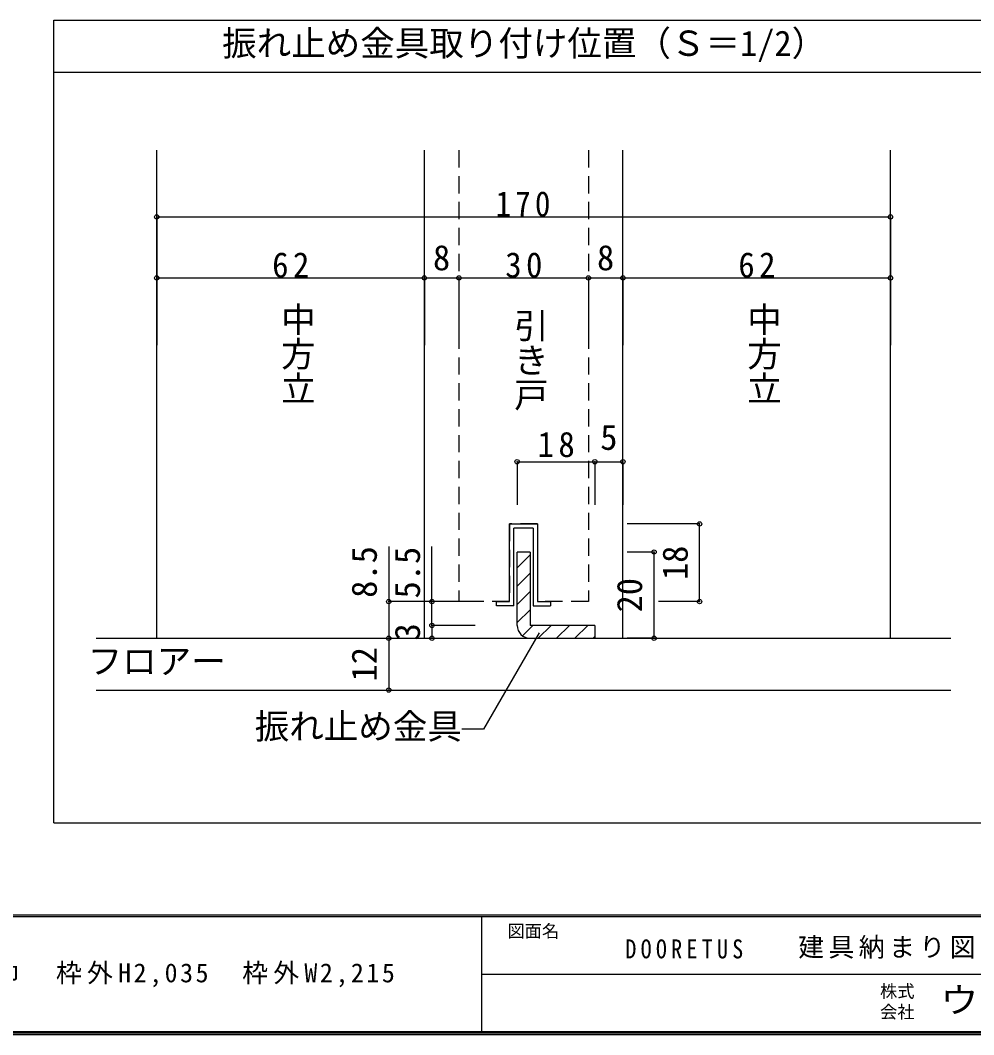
# Model space of a CAD drawing. Units: millimetres on the paper, enlarged 5 times, with parts at other scales. Extents: x -973 to 977, y -718 to 696.
# Drawn here: x -265 to 287, y -701 to -113 of the extents above; entities that cross this region are included whole.
import ezdxf
from ezdxf.enums import TextEntityAlignment as Align

# ---------------------------------------------------------------- set-up
doc = ezdxf.new("R2010")
doc.units = ezdxf.units.MM
doc.header["$LTSCALE"] = 5
doc.header["$PDMODE"] = 32
doc.header["$PDSIZE"] = 2.5
doc.linetypes.add('DASHED2', pattern=[3, 2, -1])
for name, color, linetype in [('0-A_文字', 7, 'Continuous'), ('1-3_仕上げ', 2, 'Continuous'), ('1-4_枠', 3, 'Continuous'), ('1-6_扉', 7, 'DASHED2'), ('1-7_金物', 7, 'Continuous'), ('1-A_文字', 7, 'Continuous'), ('1-B_寸法', 7, 'Continuous'), ('1-C_ハッチ', 4, 'Continuous'), ('F-0_補助線', 7, 'Continuous'), ('F-1_枠', 6, 'Continuous'), ('F-A_文字', 7, 'Continuous')]:
    doc.layers.add(name, color=color, linetype=linetype)
doc.styles.add('@ＭＳ ゴシック', font='')
doc.styles.add('ＭＳ ゴシック', font='')
doc.styles.get('@ＭＳ ゴシック').set_extended_font_data('@MS Gothic')
doc.styles.get('ＭＳ ゴシック').set_extended_font_data('MS Gothic')

msp = doc.modelspace()

# ---------------------------------------------------------------- linework, layer by layer
at = {"layer": '0-A_文字', "color": 3}
for p, q in [((-246.091, -113.141), (298.909, -113.141)), ((-246.091, -578.141), (-246.091, -113.141)), ((-246.091, -143.141), (298.909, -143.141)), ((-246.091, -578.141), (298.909, -578.141))]:
    msp.add_line(p, q, dxfattribs=at)
at = {"layer": '1-3_仕上げ'}
for p, q in [((-221.461, -471.182), (273.539, -471.182)), ((-221.461, -501.182), (273.539, -501.182))]:
    msp.add_line(p, q, dxfattribs=at)
at = {"layer": '1-4_枠'}
for p, q in [((-186.461, -471.182), (-186.461, -188.406)), ((-31.461, -471.182), (-31.461, -188.406)), ((83.539, -471.182), (83.539, -188.406)), ((238.539, -471.182), (238.539, -188.406))]:
    msp.add_line(p, q, dxfattribs=at)
at = {"layer": '1-6_扉'}
for p, q in [((-11.461, -188.406), (-11.461, -449.932)), ((63.539, -188.406), (63.539, -449.932)), ((34.164, -404.932), (34.164, -449.932)), ((17.914, -449.932), (-11.461, -449.932)), ((63.539, -449.932), (34.164, -449.932))]:
    msp.add_line(p, q, dxfattribs=at)
msp.add_lwpolyline([(34.164, -404.932), (17.914, -404.932), (17.914, -449.932)], dxfattribs=at)
at = {"layer": '1-7_金物'}
for p, q in [((17.914, -404.932), (34.164, -404.932)), ((34.164, -404.932), (34.164, -449.932)), ((31.664, -407.432), (20.414, -407.432)), ((20.414, -452.432), (20.414, -407.432)), ((31.664, -407.432), (31.664, -452.432)), ((20.414, -452.432), (10.414, -452.432)), ((31.664, -452.432), (41.664, -452.432))]:
    msp.add_line(p, q, dxfattribs=at)
at = {"layer": '1-7_金物', "color": 3}
for p, q in [((22.289, -463.682), (22.289, -421.182)), ((29.789, -421.182), (22.289, -421.182)), ((29.789, -421.182), (29.789, -463.682)), ((67.289, -463.682), (29.789, -463.682)), ((67.289, -463.682), (67.289, -471.182)), ((29.789, -471.182), (67.289, -471.182))]:
    msp.add_line(p, q, dxfattribs=at)
at = {"layer": '1-7_金物'}
for points in [[(10.414, -452.432), (10.414, -449.932), (17.914, -449.932), (17.914, -404.932)], [(34.164, -449.932), (41.664, -449.932), (41.664, -452.432)]]:
    msp.add_lwpolyline(points, dxfattribs=at)
at = {"layer": '1-7_金物', "color": 3}
msp.add_arc((29.789, -463.682), 7.5, 180, 270, dxfattribs=at)
at = {"layer": '1-A_文字'}
for p, q in [((35.089, -467.971), (2.797, -523.902)), ((2.797, -523.902), (-9.703, -523.902))]:
    msp.add_line(p, q, dxfattribs=at)
at = {"layer": '1-B_寸法', "color": 4}
for p, q in [((-186.461, -227.051), (-186.461, -301.293)), ((-186.461, -227.051), (238.539, -227.051)), ((238.539, -227.051), (238.539, -301.293)), ((-186.461, -262.392), (-31.461, -262.392)), ((-31.461, -262.392), (-31.461, -301.293)), ((-31.461, -262.392), (-11.461, -262.392)), ((-11.461, -262.392), (-11.461, -301.293)), ((-11.461, -262.392), (63.539, -262.392)), ((63.539, -262.392), (63.539, -301.293)), ((63.539, -262.392), (83.539, -262.392)), ((83.539, -262.392), (83.539, -301.293)), ((83.539, -262.392), (238.539, -262.392)), ((22.289, -368.907), (22.289, -393.907)), ((22.289, -368.907), (67.289, -368.907)), ((67.289, -368.907), (67.289, -393.907)), ((67.289, -368.907), (83.539, -368.907)), ((83.539, -368.907), (83.539, -393.907)), ((127.985, -404.932), (86.04, -404.932)), ((127.985, -449.932), (127.985, -404.932)), ((-52.086, -418.089), (-52.086, -471.182)), ((-27.086, -463.682), (-27.086, -418.089)), ((101.569, -421.182), (86.04, -421.182)), ((101.569, -471.182), (101.569, -421.182)), ((-2.086, -449.932), (-52.086, -449.932)), ((127.985, -449.932), (104.206, -449.932)), ((-27.086, -463.682), (-27.086, -471.182)), ((-2.086, -463.682), (-27.086, -463.682)), ((-52.086, -471.182), (-52.086, -501.182)), ((-52.086, -471.182), (-2.086, -471.182)), ((101.569, -471.182), (86.04, -471.182)), ((-52.086, -501.182), (-2.086, -501.182))]:
    msp.add_line(p, q, dxfattribs=at)
at = {"layer": '1-B_寸法'}
for p in [(-186.461, -227.051), (238.539, -227.051), (-186.461, -262.392), (-31.461, -262.392), (-11.461, -262.392), (63.539, -262.392), (83.539, -262.392), (238.539, -262.392), (22.289, -368.907), (67.289, -368.907), (83.539, -368.907), (127.985, -404.932), (101.569, -421.182), (-52.086, -449.932), (-27.086, -449.932), (127.985, -449.932), (-27.086, -463.682), (-52.086, -471.182), (-27.086, -471.182), (101.569, -471.182), (-52.086, -501.182)]:
    msp.add_point(p, dxfattribs=at)
at = {"layer": '1-C_ハッチ'}
for p, q in [((22.289, -430.295), (29.789, -422.795)), ((22.289, -440.902), (29.789, -433.402)), ((22.289, -451.509), (29.789, -444.009)), ((22.289, -462.115), (29.789, -454.615)), ((25.312, -469.699), (31.329, -463.682)), ((34.436, -471.182), (41.936, -463.682)), ((45.042, -471.182), (52.542, -463.682)), ((55.649, -471.182), (63.149, -463.682)), ((66.255, -471.182), (67.287, -470.15))]:
    msp.add_line(p, q, dxfattribs=at)
at = {"layer": 'F-1_枠'}
for p, q in [((976.653, -631.667), (-973.347, -631.667)), ((976.653, -632.5), (-973.347, -632.5)), ((1.653, -632.5), (1.653, -699.167)), ((1.653, -665.833), (974.986, -665.834)), ((976.653, -699.167), (-973.347, -699.167)), ((976.653, -700), (-973.347, -700)), ((976.653, -700.833), (-973.347, -700.833))]:
    msp.add_line(p, q, dxfattribs=at)

# ---------------------------------------------------------------- texts
at = {"layer": '0-A_文字', "style": 'ＭＳ ゴシック'}
msp.add_text('振れ止め金具取り付け位置（Ｓ＝1/2）', height=14.66, dxfattribs=at).set_placement((-148.591, -138.141), align=Align.BOTTOM_LEFT)
at = {"layer": '1-A_文字', "style": '@ＭＳ ゴシック'}
for s, p in [('中方立', (-116.461, -276.243)), ('引き戸', (18.539, -279.892)), ('中方立', (153.539, -276.243))]:
    msp.add_text(s, height=14.66, rotation=270, dxfattribs=at).set_placement(p, align=Align.BOTTOM_LEFT)
at = {"layer": '1-A_文字', "style": 'ＭＳ ゴシック'}
for s, p in [('フロアー', (-226.461, -496.182)), ('振れ止め金具', (-129.703, -533.902))]:
    msp.add_text(s, height=14.66, dxfattribs=at).set_placement(p, align=Align.BOTTOM_LEFT)
at = {"layer": '1-B_寸法', "style": 'ＭＳ ゴシック'}
for s, p in [('8', (-26.461, -262.392)), ('8', (68.539, -262.392)), ('5', (70.414, -366.407))]:
    msp.add_text(s, height=14.66, dxfattribs=at).set_placement(p, align=Align.BOTTOM_LEFT)
for s, p in [('8.5', (-54.586, -447.73)), ('5.5', (-29.586, -448.089)), ('18', (125.485, -437.432)), ('20', (99.069, -456.182)), ('3', (-29.586, -472.432)), ('12', (-54.586, -496.182))]:
    msp.add_text(s, height=14.66, rotation=90, dxfattribs=at).set_placement(p, align=Align.BOTTOM_LEFT)
at = {"layer": '1-B_寸法', "char_height": 14.66, "attachment_point": 7, "style": 'ＭＳ ゴシック'}
for s, insert in [('\\T1.27;\\W0.9;170', (9.789, -227.051)), ('\\T1.27;\\W0.95;62', (-119.586, -262.392)), ('\\T1.27;\\W0.95;30', (15.414, -262.392)), ('\\T1.27;\\W0.95;62', (150.414, -262.392)), ('\\T1.27;\\W0.95;18', (34.164, -366.407))]:
    msp.add_mtext(s, dxfattribs=dict(at, insert=insert))
at = {"layer": 'F-0_補助線', "char_height": 11, "attachment_point": 7, "style": 'ＭＳ ゴシック'}
for s, insert in [('\\T1.39;\\W0.85;DOORETUS', (84.986, -656.798)), ('\\T1.17;建具納まり図', (185.035, -656.798))]:
    msp.add_mtext(s, dxfattribs=dict(at, insert=insert))
at = {"layer": 'F-A_文字', "style": 'ＭＳ ゴシック'}
for s, p in [('図面名', (16.653, -646.667)), ('株式', (232.486, -681.5)), ('会社', (232.486, -693.5))]:
    msp.add_text(s, height=7.331, dxfattribs=at).set_placement(p, align=Align.BOTTOM_LEFT)
at = {"layer": 'F-A_文字', "style": 'ＭＳ ゴシック', "width": 1.1}
msp.add_text('ウッドワン・・・', height=14.66, dxfattribs=at).set_placement((267.486, -692.5), align=Align.BOTTOM_LEFT)
at = {"layer": 'F-A_文字', "insert": (-847.938, -673.333), "char_height": 11, "attachment_point": 7, "style": 'ＭＳ ゴシック'}
msp.add_mtext('\\T1.2;ドレタス\u3000幅広引き込み戸\u3000戸袋引き込み・上吊りタイプ\u3000固定枠170巾\u3000枠外H2,035\u3000枠外W2,215', dxfattribs=at)

doc.saveas('drawing.dxf')
